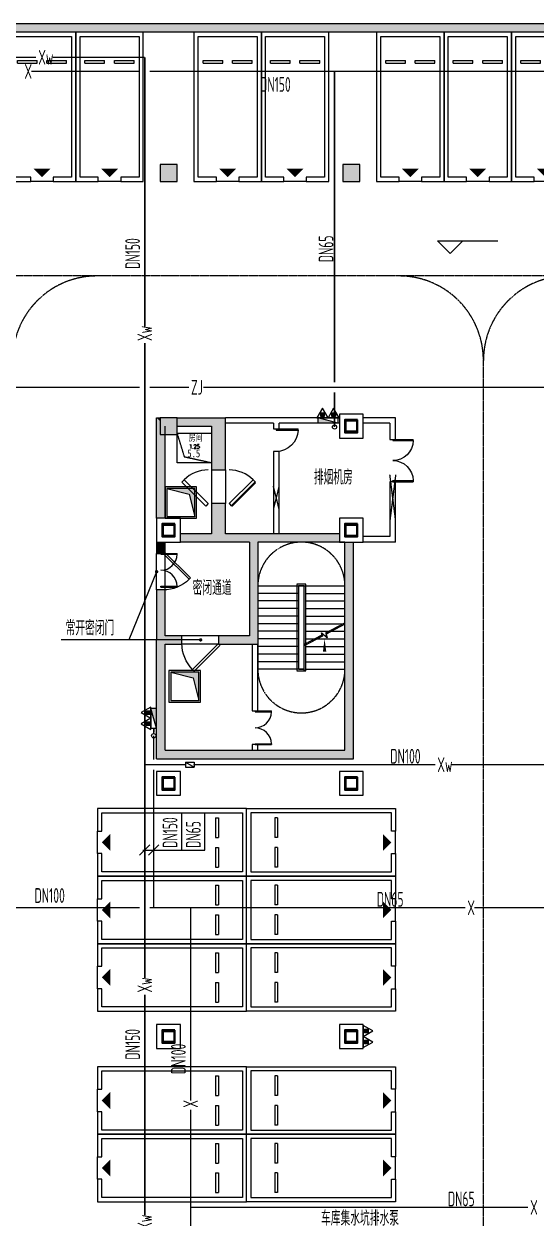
# Model space of a CAD drawing. Extents: x -2120532 to 1934524, y -1331911 to 424203.
# Drawn here: x 48094 to 66316, y -204967 to -162510 of the extents above; entities that cross this region are included whole.
import ezdxf

# ---------------------------------------------------------------- set-up
doc = ezdxf.new("R2010")
doc.units = 0
doc.header["$LTSCALE"] = 10
doc.linetypes.add('__DASH', pattern=[0.35, 0.25, -0.1])
doc.linetypes.add('DASH', pattern=[0.35, 0.25, -0.1])
for name, color, linetype in [('00-停车位', 67, 'Continuous'), ('A-COLUMN', 8, 'Continuous'), ('A-DIM_SYMB', 3, 'Continuous'), ('A-PUB_HATCH', 8, 'Continuous'), ('A-ROOM_NAME', 23, 'Continuous'), ('A-STAIR', 3, 'Continuous'), ('A-WALL', 2, 'Continuous'), ('A-可见线', 7, 'Continuous'), ('DIM_ELEV', 3, 'Continuous'), ('DIM_LEAD', 3, 'Continuous'), ('DOOR_FIRE', 8, 'Continuous'), ('PUB_HATCH', 8, 'Continuous'), ('R_人防洗消集水坑', 32, 'Continuous'), ('S-柱', 51, 'Continuous'), ('S-柱-填充', 8, 'Continuous'), ('SPACE', 7, 'Continuous'), ('STAIR', 2, 'Continuous'), ('W-DIM_消防', 3, 'Continuous'), ('W-EQUIP_消火栓', 7, 'Continuous'), ('W-EQUIP_灭火器', 7, 'Continuous'), ('W-PIPE-中水', 122, 'Continuous'), ('W-PIPE-消防', 1, 'Continuous'), ('W-PIPE-消防中', 1, 'Continuous'), ('W-TEXT_中水', 7, 'Continuous'), ('W-TEXT_消防', 7, 'Continuous'), ('W-TWT_LEAD', 3, 'Continuous'), ('W-VALVE_消防', 7, 'Continuous'), ('W-VPIPE-消防', 1, 'Continuous'), ('WINDOW_RF', 8, 'Continuous'), ('车行线', 4, 'Continuous')]:
    doc.layers.add(name, color=color, linetype=linetype)
doc.layers.add('HOLE', color=52, linetype='Continuous', lineweight=15)
doc.styles.add('8B2_01', font='simhei.ttf', dxfattribs={"width": 0.8})
doc.styles.add('8B2_02', font='tssdeng.shx', dxfattribs={"width": 0.6, "bigfont": 'TSSDCHN.shx'})
doc.styles.add('_TCH_SPACE', font='SIMPLEX', dxfattribs={"height": 5, "bigfont": 'GBCBIG'})
doc.styles.get("Standard").update_dxf_attribs({"font": 'TSSDENG.shx', "width": 0.7, "bigfont": 'TSSDCHN.shx'})

# ---------------------------------------------------------------- blocks, each defined once
blk = doc.blocks.new('车位2400x5300')
at = {"layer": '00-停车位', "color": 251}
for p, q in [((-875, -1000), (-175, -1000)), ((-875, -1100), (-875, -1000)), ((-875, -1100), (-175, -1100)), ((-175, -1100), (-175, -1000)), ((175, -1000), (875, -1000)), ((175, -1100), (175, -1000)), ((175, -1100), (875, -1100)), ((875, -1100), (875, -1000)), ((400, -5300), (-400, -5300))]:
    blk.add_line(p, q, dxfattribs=at)
blk.add_lwpolyline([(400, -5150), (400, -5300), (1200, -5300), (1200, 0), (-1200, 0), (-1200, -5300), (-400, -5300), (-400, -5150), (-1050, -5150), (-1050, -150), (1050, -150), (1050, -5150), (400, -5150)], dxfattribs=at)
blk.add_lwpolyline([(0, -5150, 0, 600, 0), (0, -4850, 600, 600, 0)], format="xyseb", dxfattribs=at)
blk = doc.blocks.new('洗消坑')
at = {"layer": 'R_人防洗消集水坑', "lineweight": 15}
h = blk.add_hatch(color=8, dxfattribs=at)
h.dxf.hatch_style = 1
h.paths.add_polyline_path([(121185, -304065), (121385, -304865), (121385, -303865), (120385, -303865)])
h = blk.add_hatch(color=8, dxfattribs=at)
h.dxf.hatch_style = 1
h.paths.add_polyline_path([(121325, -310600), (121525, -311400), (121525, -310400), (120525, -310400)])
at = {"layer": 'R_人防洗消集水坑', "color": 8, "lineweight": 15}
for points in [[(121445, -304925), (121445, -303805), (120325, -303805), (120325, -304925)], [(121385, -304865), (121385, -303865), (120385, -303865), (120385, -304865)], [(121585, -311460), (121585, -310340), (120465, -310340), (120465, -311460)], [(121525, -311400), (121525, -310400), (120525, -310400), (120525, -311400)]]:
    blk.add_lwpolyline(points, close=True, dxfattribs=at)
for points in [[(120385, -303865), (121185, -304065), (121385, -304865)], [(120525, -310400), (121325, -310600), (121525, -311400)]]:
    blk.add_lwpolyline(points, dxfattribs=at)
blk = doc.blocks.new('A$C49515278')
at = {"layer": 'A-PUB_HATCH', "linetype": 'DASH'}
for p, q in [((1550, 3100), (0, 3100)), ((0, 3100), (0, 0)), ((2865, 3100), (1550, 3100)), ((1550, 0), (1550, 3100)), ((1820, 1710), (1820, 3100)), ((2090, 1710), (2090, 3100)), ((2360, 1710), (2360, 3100)), ((2630, 1710), (2630, 3100)), ((3222, 2425), (2865, 3100)), ((2900, 1710), (2900, 3033)), ((3170, 1710), (3170, 2523)), ((3404, 2467), (3222, 2425)), ((3224, 2267), (3404, 2467)), ((3297, 2284), (3224, 2267)), ((3632, 1650), (3297, 2284)), ((4580, 1710), (1490, 1710)), ((1490, 1710), (1490, 1390)), ((3440, 1710), (3440, 2013)), ((4580, 1390), (4580, 1710)), ((1490, 1390), (4580, 1390)), ((3632, 1650), (1550, 1650)), ((4520, 1650), (1550, 1650)), ((1550, 1650), (1550, 1450)), ((1550, 1450), (4520, 1450)), ((1550, 1450), (4520, 1450)), ((1820, 1450), (1820, 0)), ((2090, 1450), (2090, 0)), ((2360, 1450), (2360, 0)), ((2630, 1450), (2630, 0)), ((2900, 1450), (2900, 0)), ((3170, 1450), (3170, 0)), ((3440, 1450), (3440, 0)), ((3710, 1450), (3710, 0)), ((4520, 1650), (3745, 1650)), ((3980, 1450), (3980, 0)), ((4250, 1450), (4250, 0)), ((4520, 1450), (4520, 1650)), ((4520, 1650), (4520, 1450)), ((4520, 1450), (4520, 0)), ((0, 0), (1550, 0)), ((1550, 0), (4520, 0))]:
    blk.add_line(p, q, dxfattribs=at)
blk = doc.blocks.new('$DorLib2D$00000002')
for p, q in [((-0.5, 0), (-0.5, 0.4875)), ((-0.475, 0.4875), (-0.5, 0.4875)), ((-0.475, 0), (-0.475, 0.4875)), ((0.475, 0), (0.475, 0.4875)), ((0.475, 0.4875), (0.5, 0.4875)), ((0.5, 0), (0.5, 0.4875)), ((-0.5, 0), (-0.475, 0)), ((0.5, 0), (0.475, 0))]:
    blk.add_line(p, q)
at = {"lineweight": 13}
for centre, start, end in [((-0.4875, 0), 0, 88.53072), ((0.4875, 0), 91.46928, 180)]:
    blk.add_arc(centre, 0.4875, start, end, dxfattribs=at)
blk = doc.blocks.new('A$C732B02E5')
at = {"layer": 'DOOR_FIRE', "xscale": -1200, "yscale": -1200, "zscale": 100, "rotation": 90}
blk.add_blockref('$DorLib2D$00000002', (0, -600), dxfattribs=at)
blk = doc.blocks.new('$DorLib2D$00000081')
for p, q in [((-0.207, 0.774), (-0.169, 0.811)), ((0.5, 0.067), (-0.207, 0.774)), ((0.538, 0.104), (-0.169, 0.811)), ((0.5, 0.067), (0.538, 0.104))]:
    blk.add_line(p, q)
blk.add_arc((0.5, 0.067), 1, 135, 180)
blk = doc.blocks.new('_FZH')
blk.add_lwpolyline([(-0.5, -0.5), (0.5, -0.5), (0.5, 0.5), (-0.5, 0.5)], close=True)
at = {"layer": 'PUB_HATCH'}
blk.add_solid([(-0.5, -0.5), (0.5, -0.5), (-0.5, 0.5), (0.5, 0.5)], dxfattribs=at)
blk = doc.blocks.new('$DorLib2D$00000084')
for p, q in [((-0.207, 0.807), (-0.16, 0.854)), ((0.5, 0.1), (-0.207, 0.807)), ((0.5, 0.1), (0.547, 0.147))]:
    blk.add_line(p, q)
at = {"const_width": 0.0333}
blk.add_lwpolyline([(0.547, 0.147), (-0.16, 0.854)], dxfattribs=at)
blk.add_arc((0.5, 0.1), 1, 135, 180)
blk = doc.blocks.new('$DorLib2D$00000075')
for p, q in [((-0.207, 1.02), (-0.136, 1.09)), ((0.5, 0.313), (-0.207, 1.02)), ((0.5, 0.313), (0.571, 0.383)), ((0.5, -0.313), (-0.207, -1.02)), ((0.5, -0.313), (0.571, -0.383)), ((0.571, -0.383), (-0.136, -1.09)), ((-0.207, -1.02), (-0.136, -1.09))]:
    blk.add_line(p, q)
at = {"const_width": 0.0625}
blk.add_lwpolyline([(0.571, 0.383), (-0.136, 1.09)], dxfattribs=at)
for centre, start, end in [((0.5, 0.313), 135, 180), ((0.5, -0.313), 180, 225)]:
    blk.add_arc(centre, 1, start, end)
blk = doc.blocks.new('$DorLib2D$00000001')
for p, q in [((0.45, 0.975), (0.5, 0.975)), ((0.45, 0), (0.45, 0.975)), ((0.5, 0), (0.5, 0.975)), ((0.5, 0), (0.45, 0))]:
    blk.add_line(p, q)
at = {"lineweight": 13}
blk.add_arc((0.475, 0), 0.975, 91.4693, 180, dxfattribs=at)
blk = doc.blocks.new('$TwtSys$00000434')
for p, q in [((-0.5, 0.5), (-0.5, -0.5)), ((-0.5, -0.5), (0.5, 0.5)), ((0.5, 0.5), (-0.5, 0.5)), ((0.5, -0.5), (0.5, 0.5)), ((-0.5, -0.5), (0.5, -0.5))]:
    blk.add_line(p, q)
blk.add_solid([(0.5, -0.5), (0.5, 0.5), (-0.5, -0.5)])
blk = doc.blocks.new('$TwtSys$00000546')
h = blk.add_hatch()
h.set_pattern_fill('ANSI31', color=256, scale=200, style=0)
h.set_pattern_definition([(45, (-38543.802, -6670.83), (-17.67767, 17.67767), [])])
h.paths.add_polyline_path([(-65, 174), (65, 174), (65, 44), (-65, 44)])
for points in [[(0, 344), (-198, 0), (198, 0)], [(-65, 174), (65, 174), (65, 44), (-65, 44)]]:
    blk.add_lwpolyline(points, close=True)
blk = doc.blocks.new('$VALVE$00000316')
for p, q in [((-125, 72), (125, -72)), ((-125, 72), (-125, -72)), ((-125, 72), (125, 72)), ((125, 72), (125, -72)), ((-125, -72), (125, -72))]:
    blk.add_line(p, q)
at = {"const_width": 21.1}
blk.add_lwpolyline([(-11, 0, 1), (11, 0, 1)], format="xyb", close=True, dxfattribs=at)
for p in [(-125, 0), (125, 0)]:
    blk.add_point(p)
at = {"color": 7, "flags": 9}
for tag in ['XSIZE', 'YSIZE']:
    blk.add_attdef(tag, (0, 0), '', height=0.5, dxfattribs=at)

msp = doc.modelspace()

# ---------------------------------------------------------------- hatches: boundary and pattern name
at = {"layer": 'A-PUB_HATCH'}
for points in [[(52941.4, -176635.4), (52941.4, -176510.4), (52816.4, -176510.4)], [(53541.4, -176510.4), (53541.4, -176810.4), (54771.4, -176810.4), (55271.4, -176510.4)], [(54771.4, -176810.4), (54771.4, -178366.9), (55271.4, -178366.9), (55271.4, -176510.4)], [(55271.4, -180635.4), (55271.4, -179566.9), (54771.4, -179566.9), (54771.4, -180635.4), (55038.1, -180735.4)], [(53666.4, -180635.4), (53666.4, -180935.4), (55071.4, -180935.4), (55038.1, -180735.4), (54771.4, -180635.4)], [(56283.1, -180835.4), (56316.4, -180635.4), (55271.4, -180635.4), (55038.1, -180735.4), (55071.4, -180935.4), (56116.4, -180935.4)], [(56283.1, -180835.4), (56116.4, -180935.4), (56116.4, -184260.4), (56416.4, -184560.4), (56416.4, -180935.4)], [(57071.4, -180935.4), (57071.4, -180635.4), (56316.4, -180635.4), (56283.1, -180835.4), (56416.4, -180935.4)], [(59316.4, -180935.4), (59316.4, -180635.4), (57071.4, -180635.4), (57071.4, -180935.4)]]:
    msp.add_hatch(color=8, dxfattribs=at).paths.add_polyline_path(points)
at = {"layer": 'PUB_HATCH'}
for points in [[(102266.4, -162810.4), (102266.4, -162510.4), (26091.4, -162510.4), (26091.4, -162710.4), (26241.4, -162810.4)], [(52816.4, -180085.4), (53116.4, -180085.4), (53116.4, -176810.4), (52816.4, -176510.4)], [(53116.4, -180935.4), (52816.4, -180935.4), (52816.4, -181335.4), (53116.4, -181335.4)], [(59816.4, -180935.4), (59516.4, -180935.4), (59516.4, -188335.4), (59816.4, -188635.4)], [(53116.4, -184260.4), (53116.4, -182635.4), (52816.4, -182635.4), (52816.4, -184410.4), (53016.4, -184410.4)], [(53116.4, -184560.4), (53716.4, -184560.4), (53716.4, -184260.4), (53116.4, -184260.4), (53016.4, -184410.4)], [(56116.4, -184260.4), (55016.4, -184260.4), (55016.4, -184560.4), (56416.4, -184560.4)], [(52816.4, -188635.4), (53116.4, -188335.4), (53116.4, -184560.4), (53016.4, -184410.4), (52816.4, -184410.4)], [(53116.4, -188335.4), (52816.4, -188635.4), (56316.4, -188635.4), (56316.4, -188335.4)], [(56316.4, -188335.4), (56316.4, -188635.4), (59816.4, -188635.4), (59516.4, -188335.4)]]:
    msp.add_hatch(color=8, dxfattribs=at).paths.add_polyline_path(points)

# ---------------------------------------------------------------- linework, layer by layer
at = {"color": 8, "linetype": 'DASH'}
for points in [[(61316.4, -178543.9), (61116.4, -180143.9)], [(61316.4, -180143.9), (61116.4, -178543.9)], [(57171.4, -178943.9), (56971.4, -179743.9)], [(57171.4, -179743.9), (56971.4, -178943.9)]]:
    msp.add_lwpolyline(points, dxfattribs=at)
at = {"layer": 'A-COLUMN', "color": 8}
for p, q in [((60166.4, -176385.4), (59316.4, -176385.4)), ((59316.4, -176385.4), (59316.4, -177235.4)), ((60166.4, -176385.4), (59316.4, -176385.4)), ((59316.4, -176385.4), (59316.4, -177235.4)), ((60166.4, -177235.4), (60166.4, -176385.4)), ((60166.4, -177235.4), (60166.4, -176385.4)), ((59316.4, -177235.4), (60166.4, -177235.4)), ((59316.4, -177235.4), (60166.4, -177235.4)), ((53666.4, -180085.4), (52816.4, -180085.4)), ((52816.4, -180085.4), (52816.4, -180935.4)), ((53666.4, -180085.4), (52816.4, -180085.4)), ((52816.4, -180085.4), (52816.4, -180935.4)), ((53666.4, -180935.4), (53666.4, -180085.4)), ((53666.4, -180935.4), (53666.4, -180085.4)), ((60166.4, -180085.4), (59316.4, -180085.4)), ((59316.4, -180085.4), (59316.4, -180935.4)), ((60166.4, -180085.4), (59316.4, -180085.4)), ((59316.4, -180085.4), (59316.4, -180935.4)), ((60166.4, -180935.4), (60166.4, -180085.4)), ((60166.4, -180935.4), (60166.4, -180085.4)), ((52816.4, -180935.4), (53666.4, -180935.4)), ((52816.4, -180935.4), (53666.4, -180935.4)), ((59316.4, -180935.4), (60166.4, -180935.4)), ((59316.4, -180935.4), (60166.4, -180935.4)), ((53666.4, -189085.4), (52816.4, -189085.4)), ((52816.4, -189085.4), (52816.4, -189935.4)), ((53666.4, -189935.4), (53666.4, -189085.4)), ((60166.4, -189085.4), (59316.4, -189085.4)), ((59316.4, -189085.4), (59316.4, -189935.4)), ((60166.4, -189935.4), (60166.4, -189085.4)), ((52816.4, -189935.4), (53666.4, -189935.4)), ((59316.4, -189935.4), (60166.4, -189935.4)), ((53666.4, -198085.4), (52816.4, -198085.4)), ((52816.4, -198085.4), (52816.4, -198935.4)), ((53666.4, -198935.4), (53666.4, -198085.4)), ((60166.4, -198085.4), (59316.4, -198085.4)), ((59316.4, -198085.4), (59316.4, -198935.4)), ((60166.4, -198935.4), (60166.4, -198085.4)), ((52816.4, -198935.4), (53666.4, -198935.4)), ((59316.4, -198935.4), (60166.4, -198935.4))]:
    msp.add_line(p, q, dxfattribs=at)
at = {"layer": 'A-DIM_SYMB', "color": 8}
msp.add_lwpolyline([(58791.4, -185590.4, 0, 0, 0), (58791.4, -184375.4, 0, 120, 0), (58791.4, -184825.4, 0, 0, 0)], format="xyseb", dxfattribs=at)
at = {"layer": 'A-STAIR', "color": 8}
for p, q in [((58883.3, -184339.3), (58683.7, -184159)), ((58683.7, -184159), (58712, -184282.4)), ((59516.4, -183856.7), (58853.2, -184207.7)), ((58853.2, -184207.7), (58883.3, -184339.3)), ((59046.5, -184105.4), (59516.4, -184105.4)), ((59516.4, -185455.4), (59516.4, -183856.7)), ((58712, -184282.4), (58066.4, -184624.1)), ((58066.4, -185455.4), (58066.4, -184624.1)), ((58066.4, -185485.4), (58066.4, -184624.1)), ((58126.4, -185485.4), (58126.4, -184592.3)), ((58126.4, -184645.4), (59516.4, -184645.4)), ((58536.3, -184375.4), (59516.4, -184375.4)), ((58126.4, -184915.4), (59516.4, -184915.4)), ((58066.4, -185485.4), (58126.4, -185485.4)), ((58126.4, -185185.4), (59516.4, -185185.4)), ((58126.4, -185455.4), (59516.4, -185455.4))]:
    msp.add_line(p, q, dxfattribs=at)
at = {"layer": 'A-WALL', "color": 8}
for p, q in [((102266.4, -162510.4), (26091.4, -162510.4)), ((102266.4, -162810.4), (26241.4, -162810.4)), ((52816.4, -176510.4), (52941.4, -176510.4)), ((52816.4, -180085.4), (52816.4, -176510.4)), ((53541.4, -176510.4), (55271.4, -176510.4)), ((55271.4, -178366.9), (55271.4, -176510.4)), ((57071.4, -176510.4), (55271.4, -176510.4)), ((55271.4, -176710.4), (55271.4, -176510.4)), ((59316.4, -176510.4), (57071.4, -176510.4)), ((61316.4, -176510.4), (60166.4, -176510.4)), ((61316.4, -177285.4), (61316.4, -176510.4)), ((53116.4, -180085.4), (53116.4, -176810.4)), ((53541.4, -176810.4), (54771.4, -176810.4)), ((54771.4, -176810.4), (54771.4, -178366.9)), ((56971.4, -176710.4), (55271.4, -176710.4)), ((56971.4, -176710.4), (56971.4, -176910.4)), ((56971.4, -176910.4), (57171.4, -176910.4)), ((57171.4, -176910.4), (57171.4, -176710.4)), ((59316.4, -176710.4), (57171.4, -176710.4)), ((61116.4, -176710.4), (60166.4, -176710.4)), ((61116.4, -176710.4), (61116.4, -177285.4)), ((61116.4, -177285.4), (61316.4, -177285.4)), ((57171.4, -177710.4), (56971.4, -177710.4)), ((56971.4, -177710.4), (56971.4, -180635.4)), ((57171.4, -180635.4), (57171.4, -177710.4)), ((54771.4, -178366.9), (55271.4, -178366.9)), ((61316.4, -178785.4), (61116.4, -178785.4)), ((61116.4, -178785.4), (61116.4, -180735.4)), ((61316.4, -180935.4), (61316.4, -178785.4)), ((55271.4, -179566.9), (54771.4, -179566.9)), ((54771.4, -179566.9), (54771.4, -180635.4)), ((55271.4, -180635.4), (55271.4, -179566.9)), ((54771.4, -180635.4), (53666.4, -180635.4)), ((56316.4, -180635.4), (55271.4, -180635.4)), ((57071.4, -180635.4), (56316.4, -180635.4)), ((59316.4, -180635.4), (57071.4, -180635.4)), ((61116.4, -180735.4), (60166.4, -180735.4)), ((52816.4, -180935.4), (52816.4, -181335.4)), ((53116.4, -181335.4), (53116.4, -180935.4)), ((55071.4, -180935.4), (53666.4, -180935.4)), ((56116.4, -180935.4), (55071.4, -180935.4)), ((56116.4, -180935.4), (56116.4, -184260.4)), ((56416.4, -180935.4), (56416.4, -184560.4)), ((57071.4, -180935.4), (56416.4, -180935.4)), ((59316.4, -180935.4), (57071.4, -180935.4)), ((59516.4, -188335.4), (59516.4, -180935.4)), ((59816.4, -188635.4), (59816.4, -180935.4)), ((61316.4, -180935.4), (60166.4, -180935.4)), ((52816.4, -181335.4), (53116.4, -181335.4)), ((53116.4, -182635.4), (52816.4, -182635.4)), ((52816.4, -182635.4), (52816.4, -184410.4)), ((53116.4, -184260.4), (53116.4, -182635.4)), ((53716.4, -184260.4), (53116.4, -184260.4)), ((53716.4, -184560.4), (53716.4, -184260.4)), ((56116.4, -184260.4), (55016.4, -184260.4)), ((55016.4, -184260.4), (55016.4, -184560.4)), ((52816.4, -188635.4), (52816.4, -184410.4)), ((53116.4, -184560.4), (53716.4, -184560.4)), ((53116.4, -188335.4), (53116.4, -184560.4)), ((55016.4, -184560.4), (56416.4, -184560.4)), ((56216.4, -184560.4), (56216.4, -186935.4)), ((56416.4, -186935.4), (56416.4, -184560.4)), ((56216.4, -186935.4), (56416.4, -186935.4)), ((53116.4, -188335.4), (56316.4, -188335.4)), ((56416.4, -188135.4), (56216.4, -188135.4)), ((56216.4, -188135.4), (56216.4, -188335.4)), ((56316.4, -188335.4), (59516.4, -188335.4)), ((56416.4, -188335.4), (56416.4, -188135.4)), ((52816.4, -188635.4), (56316.4, -188635.4)), ((56316.4, -188635.4), (59816.4, -188635.4))]:
    msp.add_line(p, q, dxfattribs=at)
at = {"layer": 'DIM_ELEV', "color": 8}
for p, q in [((63254.4, -170671), (62804.4, -170221)), ((62804.4, -170221), (64959.1, -170221)), ((63254.4, -170671), (63704.4, -170221))]:
    msp.add_line(p, q, dxfattribs=at)
at = {"layer": 'DIM_LEAD', "color": 8}
for p, q in [((52816.4, -181985.4), (51825.9, -184410.4)), ((51825.9, -184410.4), (49420.6, -184410.4)), ((54381.2, -184410.4), (51825.9, -184410.4)), ((54381.2, -184410.4), (51825.9, -184410.4)), ((54381.2, -184410.4), (51825.9, -184410.4)), ((54381.2, -184410.4), (51825.9, -184410.4))]:
    msp.add_line(p, q, dxfattribs=at)
at = {"layer": 'DIM_LEAD', "color": 8, "const_width": 60}
for points in [[(52827.7, -181957.6, 1), (52805, -182013.2, 1)], [(54411.2, -184410.4, 1), (54351.2, -184410.4, 1)], [(54411.2, -184410.4, 1), (54351.2, -184410.4, 1)], [(54411.2, -184410.4, 1), (54351.2, -184410.4, 1)], [(54411.2, -184410.4, 1), (54351.2, -184410.4, 1)]]:
    msp.add_lwpolyline(points, format="xyb", close=True, dxfattribs=at)
at = {"layer": 'HOLE', "color": 8, "linetype": 'DASH'}
for points in [[(53541.4, -177060.4), (54771.4, -177060.4), (54771.4, -178110.4), (53541.4, -178110.4), (53541.4, -177060.4)], [(53541.4, -177060.4), (53795, -177896), (54771.4, -178110.4)]]:
    msp.add_lwpolyline(points, dxfattribs=at)
at = {"layer": 'S-柱', "color": 8, "lineweight": 35}
for points in [[(59966.4, -176585.4), (59516.4, -176585.4), (59516.4, -177035.4), (59966.4, -177035.4)], [(59966.4, -176585.4), (59516.4, -176585.4), (59516.4, -177035.4), (59966.4, -177035.4)], [(53466.4, -180285.4), (53016.4, -180285.4), (53016.4, -180735.4), (53466.4, -180735.4)], [(53466.4, -180285.4), (53016.4, -180285.4), (53016.4, -180735.4), (53466.4, -180735.4)], [(59966.4, -180285.4), (59516.4, -180285.4), (59516.4, -180735.4), (59966.4, -180735.4)], [(59966.4, -180285.4), (59516.4, -180285.4), (59516.4, -180735.4), (59966.4, -180735.4)], [(53466.4, -189285.4), (53016.4, -189285.4), (53016.4, -189735.4), (53466.4, -189735.4)], [(53466.4, -189285.4), (53016.4, -189285.4), (53016.4, -189735.4), (53466.4, -189735.4)], [(59966.4, -189285.4), (59516.4, -189285.4), (59516.4, -189735.4), (59966.4, -189735.4)], [(59966.4, -189285.4), (59516.4, -189285.4), (59516.4, -189735.4), (59966.4, -189735.4)], [(53466.4, -198285.4), (53016.4, -198285.4), (53016.4, -198735.4), (53466.4, -198735.4)], [(53466.4, -198285.4), (53016.4, -198285.4), (53016.4, -198735.4), (53466.4, -198735.4)], [(59966.4, -198285.4), (59516.4, -198285.4), (59516.4, -198735.4), (59966.4, -198735.4)], [(59966.4, -198285.4), (59516.4, -198285.4), (59516.4, -198735.4), (59966.4, -198735.4)]]:
    msp.add_lwpolyline(points, close=True, dxfattribs=at)
at = {"layer": 'S-柱-填充', "color": 8, "lineweight": 35}
for points in [[(59936.4, -177005.4), (59546.4, -177005.4), (59546.4, -176615.4), (59936.4, -176615.4)], [(53436.4, -180705.4), (53046.4, -180705.4), (53046.4, -180315.4), (53436.4, -180315.4)], [(59936.4, -180705.4), (59546.4, -180705.4), (59546.4, -180315.4), (59936.4, -180315.4)], [(53436.4, -189705.4), (53046.4, -189705.4), (53046.4, -189315.4), (53436.4, -189315.4)], [(59936.4, -189705.4), (59546.4, -189705.4), (59546.4, -189315.4), (59936.4, -189315.4)], [(53436.4, -198705.4), (53046.4, -198705.4), (53046.4, -198315.4), (53436.4, -198315.4)], [(59936.4, -198705.4), (59546.4, -198705.4), (59546.4, -198315.4), (59936.4, -198315.4)]]:
    msp.add_lwpolyline(points, close=True, dxfattribs=at)
at = {"layer": 'STAIR', "color": 8, "linetype": 'DASH'}
for centre, start, end in [((57966.4, -182485.4), 0, 180), ((57966.4, -185455.4), 180, 0)]:
    msp.add_arc(centre, 1550, start, end, dxfattribs=at)
at = {"layer": 'W-DIM_消防'}
for p, q in [((53708.8, -191882.4), (53708.8, -190553.9)), ((54533.8, -191882.4), (54533.8, -190553.9)), ((52209.7, -192068), (52580.9, -191696.8)), ((52320.3, -191882.4), (53708.8, -191882.4)), ((52900, -191696.8), (52528.7, -192068)), ((53708.8, -191882.4), (54533.8, -191882.4))]:
    msp.add_line(p, q, dxfattribs=at)
at = {"layer": 'W-PIPE-中水', "ltscale": 1.5, "const_width": 52.5}
for points in [[(52219.1, -175430.4), (35339.3, -175430.4)], [(53966.2, -175430.4), (52571.6, -175430.4)], [(65674.3, -175430.4), (54479.7, -175430.4)], [(65674.3, -175430.4), (65674.3, -175425.8)], [(68774.5, -175430.4), (65674.3, -175430.4)]]:
    msp.add_lwpolyline(points, dxfattribs=at)
at = {"layer": 'W-PIPE-消防', "ltscale": 1.5, "const_width": 52.5}
for points in [[(48359.2, -164199.7), (52219.1, -164199.7)], [(52571.6, -164199.7), (69456.7, -164199.7)], [(59145.5, -175254.2), (59145.5, -164199.7)], [(59145.5, -176839.9), (59145.5, -175606.7)], [(52714.6, -187742.6), (52715.2, -187545.8)], [(52714.3, -187817.6), (52714.3, -188670.9)], [(52714.3, -189023.4), (52714.3, -193933.5)], [(46860.6, -193933.5), (52219.1, -193933.5)], [(52571.6, -193933.5), (52714.3, -193933.5)], [(52714.3, -193933.5), (54025.1, -193933.5)], [(54025.1, -200796.2), (54025.1, -193933.5)], [(54025.1, -193933.5), (63793, -193933.5)], [(64112.7, -193933.5), (68200, -193933.5)], [(54025.1, -204585.1), (54025.1, -201115.8)], [(54025.1, -204585.1), (66028.7, -204585.1)], [(54025.1, -206881), (54025.1, -204585.1)]]:
    msp.add_lwpolyline(points, dxfattribs=at)
at = {"layer": 'W-PIPE-消防中', "color": 5, "ltscale": 1.5, "const_width": 52.5}
for points in [[(48530.8, -163696.7), (26949.2, -163696.7)], [(52395.3, -163696.7), (49117, -163696.7)], [(52395.3, -173273.3), (52395.3, -163696.7)], [(52395.3, -188847.2), (52395.3, -173859.5)], [(52395.3, -188847.2), (53849.8, -188847.2)], [(52395.3, -196435.6), (52395.3, -188847.2)], [(54149.4, -188847.2), (62726, -188847.2)], [(63312.2, -188847.2), (92056.5, -188847.2)], [(52395.3, -204872.2), (52395.3, -197021.8)]]:
    msp.add_lwpolyline(points, dxfattribs=at)
at = {"layer": 'W-VPIPE-消防'}
for centre in [(59145.5, -176839.9), (52714.3, -187817.6)]:
    msp.add_circle(centre, 75, dxfattribs=at)
at = {"layer": 'WINDOW_RF', "color": 8}
for p, q in [((54771.4, -178366.9), (54771.4, -179566.9)), ((55271.4, -178366.9), (55271.4, -179566.9)), ((52816.4, -182635.4), (52816.4, -181335.4)), ((53116.4, -182635.4), (53116.4, -181335.4)), ((55016.4, -184260.4), (53716.4, -184260.4)), ((55016.4, -184560.4), (53716.4, -184560.4))]:
    msp.add_line(p, q, dxfattribs=at)
at = {"layer": '车行线', "color": 8, "linetype": '__DASH', "ltscale": 1.5}
for points in [[(81616.4, -174472.9), (81616.4, -219310.4, 0.4142136), (84616.4, -222310.4), (96166.4, -222310.4, 0.4142136), (99166.4, -219310.4), (99166.4, -174472.9, 0.4142136), (96166.4, -171472.9), (-83683.6, -171472.9, 0.4142136), (-86683.6, -174472.9), (-86683.6, -232210.4, 0.4142136), (-83683.6, -235210.4), (-73483.6, -235210.4)], [(50691.4, -171472.9, 0.4142136), (47691.4, -174472.9)], [(61441.4, -171472.9, -0.4142136), (64441.4, -174472.9)], [(67441.4, -171472.9, 0.4142136), (64441.4, -174472.9)], [(50691.4, -260960.4), (61441.4, -260960.4, 0.4142136), (64441.4, -257960.4), (64441.4, -174472.9)]]:
    msp.add_lwpolyline(points, format="xyb", dxfattribs=at)

# ---------------------------------------------------------------- block references
at = {"color": 8}
for name, p in [('洗消坑', (-67208.6, 124839.6)), ('A$C732B02E5', (52966.4, -181335.4))]:
    msp.add_blockref(name, p, dxfattribs=at)
at = {"layer": '00-停车位', "color": 8}
for p in [(48741.4, -162810.4), (51141.4, -162810.4), (55341.4, -162810.4), (57741.4, -162810.4), (61841.4, -162810.4), (64241.4, -162810.4), (66641.4, -162810.4)]:
    msp.add_blockref('车位2400x5300', p, dxfattribs=at)
at = {"layer": '00-停车位', "color": 8, "rotation": 270}
for p in [(56016.4, -191610.4), (56016.4, -194010.4), (56016.4, -196410.4), (56016.4, -200785.4), (56016.4, -203185.4)]:
    msp.add_blockref('车位2400x5300', p, dxfattribs=at)
at = {"layer": '00-停车位', "color": 8, "xscale": -1}
for p, rotation in [((56016.4, -191610.4), 90), ((56016.4, -194010.4), 90), ((56016.4, -196410.4), 90), ((56016.4, -200785.4), 89.99999997188226), ((56016.4, -203185.4), 89.99999997188226)]:
    msp.add_blockref('车位2400x5300', p, dxfattribs=dict(at, rotation=rotation))
at = {"layer": 'A-COLUMN', "color": 8, "xscale": 600, "yscale": 600, "zscale": 600, "rotation": 90}
for p in [(53241.4, -167810.4), (59741.4, -167810.4), (53241.4, -176810.4)]:
    msp.add_blockref('_FZH', p, dxfattribs=at)
at = {"layer": 'A-可见线', "color": 8, "rotation": 270}
msp.add_blockref('A$C49515278', (56416.4, -180935.4), dxfattribs=at)
at = {"layer": 'DOOR_FIRE', "color": 8, "zscale": 200}
for name, p, xscale, yscale, rotation in [('$DorLib2D$00000001', (57071.4, -177310.4), 800, -800, 90), ('$DorLib2D$00000002', (61216.4, -178035.4), 1500, -1500, 90), ('$DorLib2D$00000002', (56316.4, -187535.4), 1200, 1200, 270)]:
    msp.add_blockref(name, p, dxfattribs=dict(at, xscale=xscale, yscale=yscale, rotation=rotation))
at = {"layer": 'W-EQUIP_消火栓', "xscale": 700, "zscale": 700}
for p, yscale, rotation in [((58915.4, -176610.4), -200, 180), ((52716.4, -187195.8), 200, 90.00000000001232)]:
    msp.add_blockref('$TwtSys$00000434', p, dxfattribs=dict(at, yscale=yscale, rotation=rotation))
at = {"layer": 'W-EQUIP_灭火器'}
for p in [(58717, -176510.4), (59113.8, -176510.4)]:
    msp.add_blockref('$TwtSys$00000546', p, dxfattribs=at)
for p, rotation in [((52616.4, -186997.4), 90.00000000001226), ((52616.4, -187394.2), 90.00000000001226), ((60166.4, -198312), 269.9999999999877), ((60166.4, -198708.8), 269.9999999999877)]:
    msp.add_blockref('$TwtSys$00000546', p, dxfattribs=dict(at, rotation=rotation))
at = {"layer": 'W-VALVE_消防', "xscale": 1.2, "yscale": 1.2, "zscale": 1.2}
msp.add_blockref('$VALVE$00000316', (53999.6, -188847.2), dxfattribs=at)
at = {"layer": 'WINDOW_RF', "color": 8}
for name, p, xscale, yscale, zscale, rotation in [('$DorLib2D$00000075', (55021.4, -178966.9), 1200, 1200, 500, 270), ('$DorLib2D$00000081', (52966.4, -181985.4), 1300, -1300, 300, 90), ('$DorLib2D$00000084', (54366.4, -184410.4), -1300, 1300, 300, 180)]:
    msp.add_blockref(name, p, dxfattribs=dict(at, xscale=xscale, yscale=yscale, zscale=zscale, rotation=rotation))

# ---------------------------------------------------------------- texts
at = {"layer": 'A-ROOM_NAME', "color": 8}
for s, height, style, width, p in [('5.5', 281.65, '8B2_01', 0.8, (53907.7, -177920.3)), ('排烟机房', 525, '8B2_02', 0.6, (58408.8, -178888.7)), ('密闭通道', 525, '8B2_02', 0.6, (54098.1, -182821.6))]:
    msp.add_text(s, height=height, dxfattribs=dict(at, style=style, width=width)).set_placement(p)
at = {"layer": 'DIM_LEAD', "color": 8, "style": '8B2_02', "width": 0.6}
msp.add_text('常开密闭门', height=525, dxfattribs=at).set_placement((49578.1, -184252.9))
at = {"layer": 'SPACE', "color": 8, "style": '_TCH_SPACE'}
msp.add_text('房间', height=241.13, dxfattribs=at).set_placement((53964.4, -177359.8))
at = {"layer": 'SPACE', "color": 8, "style": '_TCH_SPACE', "width": 0.705882}
msp.add_text('1.25', height=148.75, dxfattribs=at).set_placement((53967.3, -177609.2))
at = {"layer": 'W-DIM_消防', "color": 7, "style": '8B2_02', "width": 0.6}
for s, p in [('DN150', (53558.8, -191807.4)), ('DN65', (54383.8, -191807.4))]:
    msp.add_text(s, height=525, rotation=90, dxfattribs=at).set_placement(p)
at = {"layer": 'W-TEXT_中水', "style": '8B2_02', "width": 0.6}
msp.add_text('ZJ', height=525, dxfattribs=at).set_placement((54041.2, -175692.9))
at = {"layer": 'W-TEXT_消防', "style": '8B2_02', "width": 0.6}
for s, p in [('Xw', (48605.8, -163959.2)), ('X', (48114.5, -164462.2)), ('DN150', (56495.2, -164925.9)), ('DN100', (61127.2, -188809.7)), ('Xw', (62801, -189109.7)), ('DN100', (48471.8, -193761.5)), ('DN65', (60646.1, -193896)), ('X', (63868, -194196)), ('DN65', (63176.2, -204547.6)), ('X', (66103.7, -204847.6))]:
    msp.add_text(s, height=525, dxfattribs=at).set_placement(p)
for s, p in [('DN150', (52224.9, -171221.5)), ('DN65', (59108, -170986.2)), ('Xw', (52657.8, -173784.5)), ('Xw', (52657.8, -196946.8)), ('DN150', (52224.9, -199335.9)), ('DN100', (53853.1, -199846.9)), ('X', (54287.6, -201040.8)), ('Xw', (52657.8, -205383.4))]:
    msp.add_text(s, height=525, rotation=90, dxfattribs=at).set_placement(p)
at = {"layer": 'W-TWT_LEAD', "color": 7, "style": '8B2_02', "width": 0.6}
msp.add_text('车库集水坑排水泵', height=525, dxfattribs=at).set_placement((58665.9, -205233.5))

doc.saveas('drawing.dxf')
